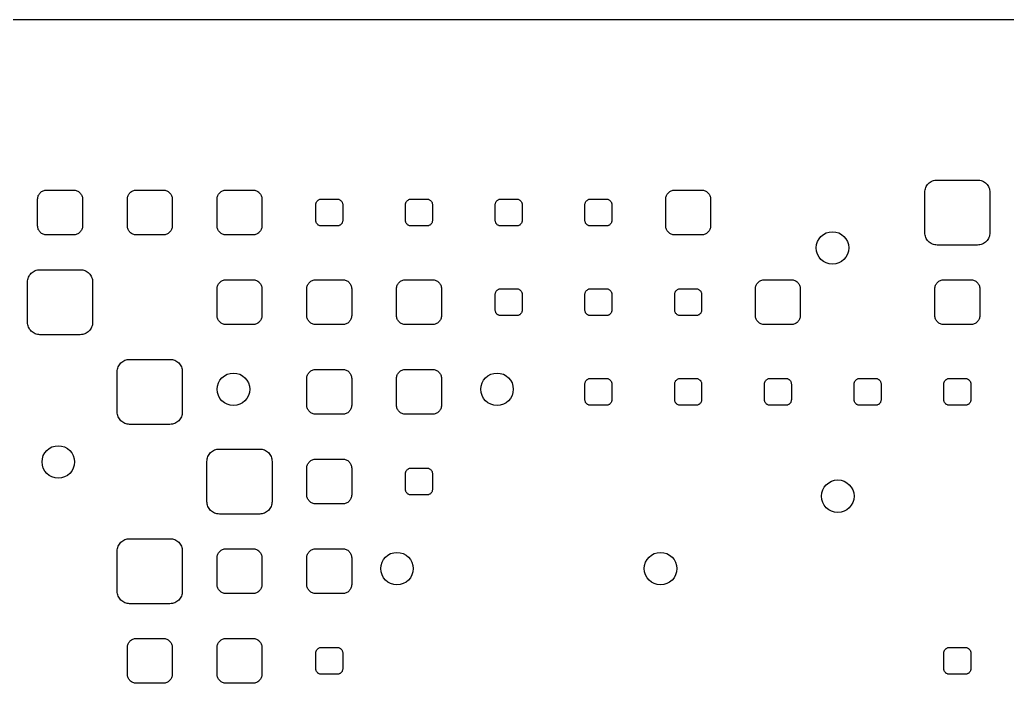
# Model space of a CAD drawing. Header units: millimetres. Extents: x 0 to 324, y -43 to 122.
# Drawn here: x 164.8 to 252.8, y 63.2 to 122.4 of the extents above; entities that cross this region are included whole.
import ezdxf

# ---------------------------------------------------------------- set-up
doc = ezdxf.new("R2010")
doc.units = ezdxf.units.MM
doc.layers.add('CUT', color=7, linetype='Continuous')

msp = doc.modelspace()

# ---------------------------------------------------------------- linework, layer by layer
at = {"layer": 'CUT'}
msp.add_lwpolyline([(321, 122.4), (121.821, 122.4)], dxfattribs=at)
for points in [[(250.308, 102.305), (250.2, 102.3), (246.6, 102.3), (246.492, 102.305), (246.385, 102.321), (246.281, 102.347), (246.179, 102.384), (246.081, 102.43), (245.989, 102.485), (245.902, 102.55), (245.822, 102.622), (245.75, 102.702), (245.685, 102.789), (245.63, 102.881), (245.584, 102.979), (245.547, 103.081), (245.521, 103.185), (245.505, 103.292), (245.5, 103.4), (245.5, 107), (245.505, 107.108), (245.521, 107.215), (245.547, 107.319), (245.584, 107.421), (245.63, 107.519), (245.685, 107.611), (245.75, 107.698), (245.822, 107.778), (245.902, 107.85), (245.989, 107.915), (246.081, 107.97), (246.179, 108.016), (246.281, 108.053), (246.385, 108.079), (246.492, 108.095), (246.6, 108.1), (250.2, 108.1), (250.308, 108.095), (250.415, 108.079), (250.519, 108.053), (250.621, 108.016), (250.719, 107.97), (250.811, 107.915), (250.898, 107.85), (250.978, 107.778), (251.05, 107.698), (251.115, 107.611), (251.17, 107.519), (251.216, 107.421), (251.253, 107.319), (251.279, 107.215), (251.295, 107.108), (251.3, 107), (251.3, 103.4), (251.295, 103.292), (251.279, 103.185), (251.253, 103.081), (251.216, 102.979), (251.17, 102.881), (251.115, 102.789), (251.05, 102.702), (250.978, 102.622), (250.898, 102.55), (250.811, 102.485), (250.719, 102.43), (250.621, 102.384), (250.519, 102.347), (250.415, 102.321)], [(169.678, 103.204), (169.6, 103.2), (167.2, 103.2), (167.122, 103.204), (167.044, 103.215), (166.968, 103.234), (166.894, 103.261), (166.823, 103.294), (166.756, 103.335), (166.692, 103.382), (166.634, 103.434), (166.582, 103.492), (166.535, 103.556), (166.494, 103.623), (166.461, 103.694), (166.434, 103.768), (166.415, 103.844), (166.404, 103.922), (166.4, 104), (166.4, 106.4), (166.404, 106.478), (166.415, 106.556), (166.434, 106.632), (166.461, 106.706), (166.494, 106.777), (166.535, 106.844), (166.582, 106.908), (166.634, 106.966), (166.692, 107.018), (166.756, 107.065), (166.823, 107.106), (166.894, 107.139), (166.968, 107.166), (167.044, 107.185), (167.122, 107.196), (167.2, 107.2), (169.6, 107.2), (169.678, 107.196), (169.756, 107.185), (169.832, 107.166), (169.906, 107.139), (169.977, 107.106), (170.044, 107.065), (170.108, 107.018), (170.166, 106.966), (170.218, 106.908), (170.265, 106.844), (170.306, 106.777), (170.339, 106.706), (170.366, 106.632), (170.385, 106.556), (170.396, 106.478), (170.4, 106.4), (170.4, 104), (170.396, 103.922), (170.385, 103.844), (170.366, 103.768), (170.339, 103.694), (170.306, 103.623), (170.265, 103.556), (170.218, 103.492), (170.166, 103.434), (170.108, 103.382), (170.044, 103.335), (169.977, 103.294), (169.906, 103.261), (169.832, 103.234), (169.756, 103.215)], [(177.678, 103.204), (177.6, 103.2), (175.2, 103.2), (175.122, 103.204), (175.044, 103.215), (174.968, 103.234), (174.894, 103.261), (174.823, 103.294), (174.756, 103.335), (174.692, 103.382), (174.634, 103.434), (174.582, 103.492), (174.535, 103.556), (174.494, 103.623), (174.461, 103.694), (174.434, 103.768), (174.415, 103.844), (174.404, 103.922), (174.4, 104), (174.4, 106.4), (174.404, 106.478), (174.415, 106.556), (174.434, 106.632), (174.461, 106.706), (174.494, 106.777), (174.535, 106.844), (174.582, 106.908), (174.634, 106.966), (174.692, 107.018), (174.756, 107.065), (174.823, 107.106), (174.894, 107.139), (174.968, 107.166), (175.044, 107.185), (175.122, 107.196), (175.2, 107.2), (177.6, 107.2), (177.678, 107.196), (177.756, 107.185), (177.832, 107.166), (177.906, 107.139), (177.977, 107.106), (178.044, 107.065), (178.108, 107.018), (178.166, 106.966), (178.218, 106.908), (178.265, 106.844), (178.306, 106.777), (178.339, 106.706), (178.366, 106.632), (178.385, 106.556), (178.396, 106.478), (178.4, 106.4), (178.4, 104), (178.396, 103.922), (178.385, 103.844), (178.366, 103.768), (178.339, 103.694), (178.306, 103.623), (178.265, 103.556), (178.218, 103.492), (178.166, 103.434), (178.108, 103.382), (178.044, 103.335), (177.977, 103.294), (177.906, 103.261), (177.832, 103.234), (177.756, 103.215)], [(185.6, 103.2), (183.2, 103.2), (183.122, 103.204), (183.044, 103.215), (182.968, 103.234), (182.894, 103.261), (182.823, 103.294), (182.756, 103.335), (182.692, 103.382), (182.634, 103.434), (182.582, 103.492), (182.535, 103.556), (182.494, 103.623), (182.461, 103.694), (182.434, 103.768), (182.415, 103.844), (182.404, 103.922), (182.4, 104), (182.4, 106.4), (182.404, 106.478), (182.415, 106.556), (182.434, 106.632), (182.461, 106.706), (182.494, 106.777), (182.535, 106.844), (182.582, 106.908), (182.634, 106.966), (182.692, 107.018), (182.756, 107.065), (182.823, 107.106), (182.894, 107.139), (182.968, 107.166), (183.044, 107.185), (183.122, 107.196), (183.2, 107.2), (185.6, 107.2), (185.678, 107.196), (185.756, 107.185), (185.832, 107.166), (185.906, 107.139), (185.977, 107.106), (186.044, 107.065), (186.108, 107.018), (186.166, 106.966), (186.218, 106.908), (186.265, 106.844), (186.306, 106.777), (186.339, 106.706), (186.366, 106.632), (186.385, 106.556), (186.396, 106.478), (186.4, 106.4), (186.4, 104), (186.396, 103.922), (186.385, 103.844), (186.366, 103.768), (186.339, 103.694), (186.306, 103.623), (186.265, 103.556), (186.218, 103.492), (186.166, 103.434), (186.108, 103.382), (186.044, 103.335), (185.977, 103.294), (185.906, 103.261), (185.832, 103.234), (185.756, 103.215), (185.678, 103.204)], [(225.6, 103.2), (223.2, 103.2), (223.122, 103.204), (223.044, 103.215), (222.968, 103.234), (222.894, 103.261), (222.823, 103.294), (222.756, 103.335), (222.692, 103.382), (222.634, 103.434), (222.582, 103.492), (222.535, 103.556), (222.494, 103.623), (222.461, 103.694), (222.434, 103.768), (222.415, 103.844), (222.404, 103.922), (222.4, 104), (222.4, 106.4), (222.404, 106.478), (222.415, 106.556), (222.434, 106.632), (222.461, 106.706), (222.494, 106.777), (222.535, 106.844), (222.582, 106.908), (222.634, 106.966), (222.692, 107.018), (222.756, 107.065), (222.823, 107.106), (222.894, 107.139), (222.968, 107.166), (223.044, 107.185), (223.122, 107.196), (223.2, 107.2), (225.6, 107.2), (225.678, 107.196), (225.756, 107.185), (225.832, 107.166), (225.906, 107.139), (225.977, 107.106), (226.044, 107.065), (226.108, 107.018), (226.166, 106.966), (226.218, 106.908), (226.265, 106.844), (226.306, 106.777), (226.339, 106.706), (226.366, 106.632), (226.385, 106.556), (226.396, 106.478), (226.4, 106.4), (226.4, 104), (226.396, 103.922), (226.385, 103.844), (226.366, 103.768), (226.339, 103.694), (226.306, 103.623), (226.265, 103.556), (226.218, 103.492), (226.166, 103.434), (226.108, 103.382), (226.044, 103.335), (225.977, 103.294), (225.906, 103.261), (225.832, 103.234), (225.756, 103.215), (225.678, 103.204)], [(193.1, 104), (191.7, 104), (191.651, 104.002), (191.602, 104.01), (191.555, 104.022), (191.509, 104.038), (191.464, 104.059), (191.422, 104.084), (191.383, 104.113), (191.346, 104.146), (191.313, 104.183), (191.284, 104.222), (191.259, 104.264), (191.238, 104.309), (191.222, 104.355), (191.21, 104.402), (191.202, 104.451), (191.2, 104.5), (191.2, 105.9), (191.202, 105.949), (191.21, 105.998), (191.222, 106.045), (191.238, 106.091), (191.259, 106.136), (191.284, 106.178), (191.313, 106.217), (191.346, 106.254), (191.383, 106.287), (191.422, 106.316), (191.464, 106.341), (191.509, 106.362), (191.555, 106.378), (191.602, 106.39), (191.651, 106.398), (191.7, 106.4), (193.1, 106.4), (193.149, 106.398), (193.198, 106.39), (193.245, 106.378), (193.291, 106.362), (193.336, 106.341), (193.378, 106.316), (193.417, 106.287), (193.454, 106.254), (193.487, 106.217), (193.516, 106.178), (193.541, 106.136), (193.562, 106.091), (193.578, 106.045), (193.59, 105.998), (193.598, 105.949), (193.6, 105.9), (193.6, 104.5), (193.598, 104.451), (193.59, 104.402), (193.578, 104.355), (193.562, 104.309), (193.541, 104.264), (193.516, 104.222), (193.487, 104.183), (193.454, 104.146), (193.417, 104.113), (193.378, 104.084), (193.336, 104.059), (193.291, 104.038), (193.245, 104.022), (193.198, 104.01), (193.149, 104.002)], [(201.1, 104), (199.7, 104), (199.651, 104.002), (199.602, 104.01), (199.555, 104.022), (199.509, 104.038), (199.464, 104.059), (199.422, 104.084), (199.383, 104.113), (199.346, 104.146), (199.313, 104.183), (199.284, 104.222), (199.259, 104.264), (199.238, 104.309), (199.222, 104.355), (199.21, 104.402), (199.202, 104.451), (199.2, 104.5), (199.2, 105.9), (199.202, 105.949), (199.21, 105.998), (199.222, 106.045), (199.238, 106.091), (199.259, 106.136), (199.284, 106.178), (199.313, 106.217), (199.346, 106.254), (199.383, 106.287), (199.422, 106.316), (199.464, 106.341), (199.509, 106.362), (199.555, 106.378), (199.602, 106.39), (199.651, 106.398), (199.7, 106.4), (201.1, 106.4), (201.149, 106.398), (201.198, 106.39), (201.245, 106.378), (201.291, 106.362), (201.336, 106.341), (201.378, 106.316), (201.417, 106.287), (201.454, 106.254), (201.487, 106.217), (201.516, 106.178), (201.541, 106.136), (201.562, 106.091), (201.578, 106.045), (201.59, 105.998), (201.598, 105.949), (201.6, 105.9), (201.6, 104.5), (201.598, 104.451), (201.59, 104.402), (201.578, 104.355), (201.562, 104.309), (201.541, 104.264), (201.516, 104.222), (201.487, 104.183), (201.454, 104.146), (201.417, 104.113), (201.378, 104.084), (201.336, 104.059), (201.291, 104.038), (201.245, 104.022), (201.198, 104.01), (201.149, 104.002)], [(209.1, 104), (207.7, 104), (207.651, 104.002), (207.602, 104.01), (207.555, 104.022), (207.509, 104.038), (207.464, 104.059), (207.422, 104.084), (207.383, 104.113), (207.346, 104.146), (207.313, 104.183), (207.284, 104.222), (207.259, 104.264), (207.238, 104.309), (207.222, 104.355), (207.21, 104.402), (207.202, 104.451), (207.2, 104.5), (207.2, 105.9), (207.202, 105.949), (207.21, 105.998), (207.222, 106.045), (207.238, 106.091), (207.259, 106.136), (207.284, 106.178), (207.313, 106.217), (207.346, 106.254), (207.383, 106.287), (207.422, 106.316), (207.464, 106.341), (207.509, 106.362), (207.555, 106.378), (207.602, 106.39), (207.651, 106.398), (207.7, 106.4), (209.1, 106.4), (209.149, 106.398), (209.198, 106.39), (209.245, 106.378), (209.291, 106.362), (209.336, 106.341), (209.378, 106.316), (209.417, 106.287), (209.454, 106.254), (209.487, 106.217), (209.516, 106.178), (209.541, 106.136), (209.562, 106.091), (209.578, 106.045), (209.59, 105.998), (209.598, 105.949), (209.6, 105.9), (209.6, 104.5), (209.598, 104.451), (209.59, 104.402), (209.578, 104.355), (209.562, 104.309), (209.541, 104.264), (209.516, 104.222), (209.487, 104.183), (209.454, 104.146), (209.417, 104.113), (209.378, 104.084), (209.336, 104.059), (209.291, 104.038), (209.245, 104.022), (209.198, 104.01), (209.149, 104.002)], [(217.1, 104), (215.7, 104), (215.651, 104.002), (215.602, 104.01), (215.555, 104.022), (215.509, 104.038), (215.464, 104.059), (215.422, 104.084), (215.383, 104.113), (215.346, 104.146), (215.313, 104.183), (215.284, 104.222), (215.259, 104.264), (215.238, 104.309), (215.222, 104.355), (215.21, 104.402), (215.202, 104.451), (215.2, 104.5), (215.2, 105.9), (215.202, 105.949), (215.21, 105.998), (215.222, 106.045), (215.238, 106.091), (215.259, 106.136), (215.284, 106.178), (215.313, 106.217), (215.346, 106.254), (215.383, 106.287), (215.422, 106.316), (215.464, 106.341), (215.509, 106.362), (215.555, 106.378), (215.602, 106.39), (215.651, 106.398), (215.7, 106.4), (217.1, 106.4), (217.149, 106.398), (217.198, 106.39), (217.245, 106.378), (217.291, 106.362), (217.336, 106.341), (217.378, 106.316), (217.417, 106.287), (217.454, 106.254), (217.487, 106.217), (217.516, 106.178), (217.541, 106.136), (217.562, 106.091), (217.578, 106.045), (217.59, 105.998), (217.598, 105.949), (217.6, 105.9), (217.6, 104.5), (217.598, 104.451), (217.59, 104.402), (217.578, 104.355), (217.562, 104.309), (217.541, 104.264), (217.516, 104.222), (217.487, 104.183), (217.454, 104.146), (217.417, 104.113), (217.378, 104.084), (217.336, 104.059), (217.291, 104.038), (217.245, 104.022), (217.198, 104.01), (217.149, 104.002)], [(170.308, 94.305), (170.2, 94.3), (166.6, 94.3), (166.492, 94.305), (166.385, 94.321), (166.281, 94.347), (166.179, 94.384), (166.081, 94.43), (165.989, 94.485), (165.902, 94.55), (165.822, 94.622), (165.75, 94.702), (165.685, 94.789), (165.63, 94.881), (165.584, 94.979), (165.547, 95.081), (165.521, 95.185), (165.505, 95.292), (165.5, 95.4), (165.5, 99), (165.505, 99.108), (165.521, 99.215), (165.547, 99.319), (165.584, 99.421), (165.63, 99.519), (165.685, 99.611), (165.75, 99.698), (165.822, 99.778), (165.902, 99.85), (165.989, 99.915), (166.081, 99.97), (166.179, 100.016), (166.281, 100.053), (166.385, 100.079), (166.492, 100.095), (166.6, 100.1), (170.2, 100.1), (170.308, 100.095), (170.415, 100.079), (170.519, 100.053), (170.621, 100.016), (170.719, 99.97), (170.811, 99.915), (170.898, 99.85), (170.978, 99.778), (171.05, 99.698), (171.115, 99.611), (171.17, 99.519), (171.216, 99.421), (171.253, 99.319), (171.279, 99.215), (171.295, 99.108), (171.3, 99), (171.3, 95.4), (171.295, 95.292), (171.279, 95.185), (171.253, 95.081), (171.216, 94.979), (171.17, 94.881), (171.115, 94.789), (171.05, 94.702), (170.978, 94.622), (170.898, 94.55), (170.811, 94.485), (170.719, 94.43), (170.621, 94.384), (170.519, 94.347), (170.415, 94.321)], [(185.6, 95.2), (183.2, 95.2), (183.122, 95.204), (183.044, 95.215), (182.968, 95.234), (182.894, 95.261), (182.823, 95.294), (182.756, 95.335), (182.692, 95.382), (182.634, 95.434), (182.582, 95.492), (182.535, 95.556), (182.494, 95.623), (182.461, 95.694), (182.434, 95.768), (182.415, 95.844), (182.404, 95.922), (182.4, 96), (182.4, 98.4), (182.404, 98.478), (182.415, 98.556), (182.434, 98.632), (182.461, 98.706), (182.494, 98.777), (182.535, 98.844), (182.582, 98.908), (182.634, 98.966), (182.692, 99.018), (182.756, 99.065), (182.823, 99.106), (182.894, 99.139), (182.968, 99.166), (183.044, 99.185), (183.122, 99.196), (183.2, 99.2), (185.6, 99.2), (185.678, 99.196), (185.756, 99.185), (185.832, 99.166), (185.906, 99.139), (185.977, 99.106), (186.044, 99.065), (186.108, 99.018), (186.166, 98.966), (186.218, 98.908), (186.265, 98.844), (186.306, 98.777), (186.339, 98.706), (186.366, 98.632), (186.385, 98.556), (186.396, 98.478), (186.4, 98.4), (186.4, 96), (186.396, 95.922), (186.385, 95.844), (186.366, 95.768), (186.339, 95.694), (186.306, 95.623), (186.265, 95.556), (186.218, 95.492), (186.166, 95.434), (186.108, 95.382), (186.044, 95.335), (185.977, 95.294), (185.906, 95.261), (185.832, 95.234), (185.756, 95.215), (185.678, 95.204)], [(193.6, 95.2), (191.2, 95.2), (191.122, 95.204), (191.044, 95.215), (190.968, 95.234), (190.894, 95.261), (190.823, 95.294), (190.756, 95.335), (190.692, 95.382), (190.634, 95.434), (190.582, 95.492), (190.535, 95.556), (190.494, 95.623), (190.461, 95.694), (190.434, 95.768), (190.415, 95.844), (190.404, 95.922), (190.4, 96), (190.4, 98.4), (190.404, 98.478), (190.415, 98.556), (190.434, 98.632), (190.461, 98.706), (190.494, 98.777), (190.535, 98.844), (190.582, 98.908), (190.634, 98.966), (190.692, 99.018), (190.756, 99.065), (190.823, 99.106), (190.894, 99.139), (190.968, 99.166), (191.044, 99.185), (191.122, 99.196), (191.2, 99.2), (193.6, 99.2), (193.678, 99.196), (193.756, 99.185), (193.832, 99.166), (193.906, 99.139), (193.977, 99.106), (194.044, 99.065), (194.108, 99.018), (194.166, 98.966), (194.218, 98.908), (194.265, 98.844), (194.306, 98.777), (194.339, 98.706), (194.366, 98.632), (194.385, 98.556), (194.396, 98.478), (194.4, 98.4), (194.4, 96), (194.396, 95.922), (194.385, 95.844), (194.366, 95.768), (194.339, 95.694), (194.306, 95.623), (194.265, 95.556), (194.218, 95.492), (194.166, 95.434), (194.108, 95.382), (194.044, 95.335), (193.977, 95.294), (193.906, 95.261), (193.832, 95.234), (193.756, 95.215), (193.678, 95.204)], [(201.756, 95.215), (201.678, 95.204), (201.6, 95.2), (199.2, 95.2), (199.122, 95.204), (199.044, 95.215), (198.968, 95.234), (198.894, 95.261), (198.823, 95.294), (198.756, 95.335), (198.692, 95.382), (198.634, 95.434), (198.582, 95.492), (198.535, 95.556), (198.494, 95.623), (198.461, 95.694), (198.434, 95.768), (198.415, 95.844), (198.404, 95.922), (198.4, 96), (198.4, 98.4), (198.404, 98.478), (198.415, 98.556), (198.434, 98.632), (198.461, 98.706), (198.494, 98.777), (198.535, 98.844), (198.582, 98.908), (198.634, 98.966), (198.692, 99.018), (198.756, 99.065), (198.823, 99.106), (198.894, 99.139), (198.968, 99.166), (199.044, 99.185), (199.122, 99.196), (199.2, 99.2), (201.6, 99.2), (201.678, 99.196), (201.756, 99.185), (201.832, 99.166), (201.906, 99.139), (201.977, 99.106), (202.044, 99.065), (202.108, 99.018), (202.166, 98.966), (202.218, 98.908), (202.265, 98.844), (202.306, 98.777), (202.339, 98.706), (202.366, 98.632), (202.385, 98.556), (202.396, 98.478), (202.4, 98.4), (202.4, 96), (202.396, 95.922), (202.385, 95.844), (202.366, 95.768), (202.339, 95.694), (202.306, 95.623), (202.265, 95.556), (202.218, 95.492), (202.166, 95.434), (202.108, 95.382), (202.044, 95.335), (201.977, 95.294), (201.906, 95.261), (201.832, 95.234)], [(233.6, 95.2), (231.2, 95.2), (231.122, 95.204), (231.044, 95.215), (230.968, 95.234), (230.894, 95.261), (230.823, 95.294), (230.756, 95.335), (230.692, 95.382), (230.634, 95.434), (230.582, 95.492), (230.535, 95.556), (230.494, 95.623), (230.461, 95.694), (230.434, 95.768), (230.415, 95.844), (230.404, 95.922), (230.4, 96), (230.4, 98.4), (230.404, 98.478), (230.415, 98.556), (230.434, 98.632), (230.461, 98.706), (230.494, 98.777), (230.535, 98.844), (230.582, 98.908), (230.634, 98.966), (230.692, 99.018), (230.756, 99.065), (230.823, 99.106), (230.894, 99.139), (230.968, 99.166), (231.044, 99.185), (231.122, 99.196), (231.2, 99.2), (233.6, 99.2), (233.678, 99.196), (233.756, 99.185), (233.832, 99.166), (233.906, 99.139), (233.977, 99.106), (234.044, 99.065), (234.108, 99.018), (234.166, 98.966), (234.218, 98.908), (234.265, 98.844), (234.306, 98.777), (234.339, 98.706), (234.366, 98.632), (234.385, 98.556), (234.396, 98.478), (234.4, 98.4), (234.4, 96), (234.396, 95.922), (234.385, 95.844), (234.366, 95.768), (234.339, 95.694), (234.306, 95.623), (234.265, 95.556), (234.218, 95.492), (234.166, 95.434), (234.108, 95.382), (234.044, 95.335), (233.977, 95.294), (233.906, 95.261), (233.832, 95.234), (233.756, 95.215), (233.678, 95.204)], [(249.678, 95.204), (249.6, 95.2), (247.2, 95.2), (247.122, 95.204), (247.044, 95.215), (246.968, 95.234), (246.894, 95.261), (246.823, 95.294), (246.756, 95.335), (246.692, 95.382), (246.634, 95.434), (246.582, 95.492), (246.535, 95.556), (246.494, 95.623), (246.461, 95.694), (246.434, 95.768), (246.415, 95.844), (246.404, 95.922), (246.4, 96), (246.4, 98.4), (246.404, 98.478), (246.415, 98.556), (246.434, 98.632), (246.461, 98.706), (246.494, 98.777), (246.535, 98.844), (246.582, 98.908), (246.634, 98.966), (246.692, 99.018), (246.756, 99.065), (246.823, 99.106), (246.894, 99.139), (246.968, 99.166), (247.044, 99.185), (247.122, 99.196), (247.2, 99.2), (249.6, 99.2), (249.678, 99.196), (249.756, 99.185), (249.832, 99.166), (249.906, 99.139), (249.977, 99.106), (250.044, 99.065), (250.108, 99.018), (250.166, 98.966), (250.218, 98.908), (250.265, 98.844), (250.306, 98.777), (250.339, 98.706), (250.366, 98.632), (250.385, 98.556), (250.396, 98.478), (250.4, 98.4), (250.4, 96), (250.396, 95.922), (250.385, 95.844), (250.366, 95.768), (250.339, 95.694), (250.306, 95.623), (250.265, 95.556), (250.218, 95.492), (250.166, 95.434), (250.108, 95.382), (250.044, 95.335), (249.977, 95.294), (249.906, 95.261), (249.832, 95.234), (249.756, 95.215)], [(209.1, 96), (207.7, 96), (207.651, 96.002), (207.602, 96.01), (207.555, 96.022), (207.509, 96.038), (207.464, 96.059), (207.422, 96.084), (207.383, 96.113), (207.346, 96.146), (207.313, 96.183), (207.284, 96.222), (207.259, 96.264), (207.238, 96.309), (207.222, 96.355), (207.21, 96.402), (207.202, 96.451), (207.2, 96.5), (207.2, 97.9), (207.202, 97.949), (207.21, 97.998), (207.222, 98.045), (207.238, 98.091), (207.259, 98.136), (207.284, 98.178), (207.313, 98.217), (207.346, 98.254), (207.383, 98.287), (207.422, 98.316), (207.464, 98.341), (207.509, 98.362), (207.555, 98.378), (207.602, 98.39), (207.651, 98.398), (207.7, 98.4), (209.1, 98.4), (209.149, 98.398), (209.198, 98.39), (209.245, 98.378), (209.291, 98.362), (209.336, 98.341), (209.378, 98.316), (209.417, 98.287), (209.454, 98.254), (209.487, 98.217), (209.516, 98.178), (209.541, 98.136), (209.562, 98.091), (209.578, 98.045), (209.59, 97.998), (209.598, 97.949), (209.6, 97.9), (209.6, 96.5), (209.598, 96.451), (209.59, 96.402), (209.578, 96.355), (209.562, 96.309), (209.541, 96.264), (209.516, 96.222), (209.487, 96.183), (209.454, 96.146), (209.417, 96.113), (209.378, 96.084), (209.336, 96.059), (209.291, 96.038), (209.245, 96.022), (209.198, 96.01), (209.149, 96.002)], [(217.1, 96), (215.7, 96), (215.651, 96.002), (215.602, 96.01), (215.555, 96.022), (215.509, 96.038), (215.464, 96.059), (215.422, 96.084), (215.383, 96.113), (215.346, 96.146), (215.313, 96.183), (215.284, 96.222), (215.259, 96.264), (215.238, 96.309), (215.222, 96.355), (215.21, 96.402), (215.202, 96.451), (215.2, 96.5), (215.2, 97.9), (215.202, 97.949), (215.21, 97.998), (215.222, 98.045), (215.238, 98.091), (215.259, 98.136), (215.284, 98.178), (215.313, 98.217), (215.346, 98.254), (215.383, 98.287), (215.422, 98.316), (215.464, 98.341), (215.509, 98.362), (215.555, 98.378), (215.602, 98.39), (215.651, 98.398), (215.7, 98.4), (217.1, 98.4), (217.149, 98.398), (217.198, 98.39), (217.245, 98.378), (217.291, 98.362), (217.336, 98.341), (217.378, 98.316), (217.417, 98.287), (217.454, 98.254), (217.487, 98.217), (217.516, 98.178), (217.541, 98.136), (217.562, 98.091), (217.578, 98.045), (217.59, 97.998), (217.598, 97.949), (217.6, 97.9), (217.6, 96.5), (217.598, 96.451), (217.59, 96.402), (217.578, 96.355), (217.562, 96.309), (217.541, 96.264), (217.516, 96.222), (217.487, 96.183), (217.454, 96.146), (217.417, 96.113), (217.378, 96.084), (217.336, 96.059), (217.291, 96.038), (217.245, 96.022), (217.198, 96.01), (217.149, 96.002)], [(225.198, 96.01), (225.149, 96.002), (225.1, 96), (223.7, 96), (223.651, 96.002), (223.602, 96.01), (223.555, 96.022), (223.509, 96.038), (223.464, 96.059), (223.422, 96.084), (223.383, 96.113), (223.346, 96.146), (223.313, 96.183), (223.284, 96.222), (223.259, 96.264), (223.238, 96.309), (223.222, 96.355), (223.21, 96.402), (223.202, 96.451), (223.2, 96.5), (223.2, 97.9), (223.202, 97.949), (223.21, 97.998), (223.222, 98.045), (223.238, 98.091), (223.259, 98.136), (223.284, 98.178), (223.313, 98.217), (223.346, 98.254), (223.383, 98.287), (223.422, 98.316), (223.464, 98.341), (223.509, 98.362), (223.555, 98.378), (223.602, 98.39), (223.651, 98.398), (223.7, 98.4), (225.1, 98.4), (225.149, 98.398), (225.198, 98.39), (225.245, 98.378), (225.291, 98.362), (225.336, 98.341), (225.378, 98.316), (225.417, 98.287), (225.454, 98.254), (225.487, 98.217), (225.516, 98.178), (225.541, 98.136), (225.562, 98.091), (225.578, 98.045), (225.59, 97.998), (225.598, 97.949), (225.6, 97.9), (225.6, 96.5), (225.598, 96.451), (225.59, 96.402), (225.578, 96.355), (225.562, 96.309), (225.541, 96.264), (225.516, 96.222), (225.487, 96.183), (225.454, 96.146), (225.417, 96.113), (225.378, 96.084), (225.336, 96.059), (225.291, 96.038), (225.245, 96.022)], [(178.308, 86.305), (178.2, 86.3), (174.6, 86.3), (174.492, 86.305), (174.385, 86.321), (174.281, 86.347), (174.179, 86.384), (174.081, 86.43), (173.989, 86.485), (173.902, 86.55), (173.822, 86.622), (173.75, 86.702), (173.685, 86.789), (173.63, 86.881), (173.584, 86.979), (173.547, 87.081), (173.521, 87.185), (173.505, 87.292), (173.5, 87.4), (173.5, 91), (173.505, 91.108), (173.521, 91.215), (173.547, 91.319), (173.584, 91.421), (173.63, 91.519), (173.685, 91.611), (173.75, 91.698), (173.822, 91.778), (173.902, 91.85), (173.989, 91.915), (174.081, 91.97), (174.179, 92.016), (174.281, 92.053), (174.385, 92.079), (174.492, 92.095), (174.6, 92.1), (178.2, 92.1), (178.308, 92.095), (178.415, 92.079), (178.519, 92.053), (178.621, 92.016), (178.719, 91.97), (178.811, 91.915), (178.898, 91.85), (178.978, 91.778), (179.05, 91.698), (179.115, 91.611), (179.17, 91.519), (179.216, 91.421), (179.253, 91.319), (179.279, 91.215), (179.295, 91.108), (179.3, 91), (179.3, 87.4), (179.295, 87.292), (179.279, 87.185), (179.253, 87.081), (179.216, 86.979), (179.17, 86.881), (179.115, 86.789), (179.05, 86.702), (178.978, 86.622), (178.898, 86.55), (178.811, 86.485), (178.719, 86.43), (178.621, 86.384), (178.519, 86.347), (178.415, 86.321)], [(193.6, 87.2), (191.2, 87.2), (191.122, 87.204), (191.044, 87.215), (190.968, 87.234), (190.894, 87.261), (190.823, 87.294), (190.756, 87.335), (190.692, 87.382), (190.634, 87.434), (190.582, 87.492), (190.535, 87.556), (190.494, 87.623), (190.461, 87.694), (190.434, 87.768), (190.415, 87.844), (190.404, 87.922), (190.4, 88), (190.4, 90.4), (190.404, 90.478), (190.415, 90.556), (190.434, 90.632), (190.461, 90.706), (190.494, 90.777), (190.535, 90.844), (190.582, 90.908), (190.634, 90.966), (190.692, 91.018), (190.756, 91.065), (190.823, 91.106), (190.894, 91.139), (190.968, 91.166), (191.044, 91.185), (191.122, 91.196), (191.2, 91.2), (193.6, 91.2), (193.678, 91.196), (193.756, 91.185), (193.832, 91.166), (193.906, 91.139), (193.977, 91.106), (194.044, 91.065), (194.108, 91.018), (194.166, 90.966), (194.218, 90.908), (194.265, 90.844), (194.306, 90.777), (194.339, 90.706), (194.366, 90.632), (194.385, 90.556), (194.396, 90.478), (194.4, 90.4), (194.4, 88), (194.396, 87.922), (194.385, 87.844), (194.366, 87.768), (194.339, 87.694), (194.306, 87.623), (194.265, 87.556), (194.218, 87.492), (194.166, 87.434), (194.108, 87.382), (194.044, 87.335), (193.977, 87.294), (193.906, 87.261), (193.832, 87.234), (193.756, 87.215), (193.678, 87.204)], [(201.756, 87.215), (201.678, 87.204), (201.6, 87.2), (199.2, 87.2), (199.122, 87.204), (199.044, 87.215), (198.968, 87.234), (198.894, 87.261), (198.823, 87.294), (198.756, 87.335), (198.692, 87.382), (198.634, 87.434), (198.582, 87.492), (198.535, 87.556), (198.494, 87.623), (198.461, 87.694), (198.434, 87.768), (198.415, 87.844), (198.404, 87.922), (198.4, 88), (198.4, 90.4), (198.404, 90.478), (198.415, 90.556), (198.434, 90.632), (198.461, 90.706), (198.494, 90.777), (198.535, 90.844), (198.582, 90.908), (198.634, 90.966), (198.692, 91.018), (198.756, 91.065), (198.823, 91.106), (198.894, 91.139), (198.968, 91.166), (199.044, 91.185), (199.122, 91.196), (199.2, 91.2), (201.6, 91.2), (201.678, 91.196), (201.756, 91.185), (201.832, 91.166), (201.906, 91.139), (201.977, 91.106), (202.044, 91.065), (202.108, 91.018), (202.166, 90.966), (202.218, 90.908), (202.265, 90.844), (202.306, 90.777), (202.339, 90.706), (202.366, 90.632), (202.385, 90.556), (202.396, 90.478), (202.4, 90.4), (202.4, 88), (202.396, 87.922), (202.385, 87.844), (202.366, 87.768), (202.339, 87.694), (202.306, 87.623), (202.265, 87.556), (202.218, 87.492), (202.166, 87.434), (202.108, 87.382), (202.044, 87.335), (201.977, 87.294), (201.906, 87.261), (201.832, 87.234)], [(217.1, 88), (215.7, 88), (215.651, 88.002), (215.602, 88.01), (215.555, 88.022), (215.509, 88.038), (215.464, 88.059), (215.422, 88.084), (215.383, 88.113), (215.346, 88.146), (215.313, 88.183), (215.284, 88.222), (215.259, 88.264), (215.238, 88.309), (215.222, 88.355), (215.21, 88.402), (215.202, 88.451), (215.2, 88.5), (215.2, 89.9), (215.202, 89.949), (215.21, 89.998), (215.222, 90.045), (215.238, 90.091), (215.259, 90.136), (215.284, 90.178), (215.313, 90.217), (215.346, 90.254), (215.383, 90.287), (215.422, 90.316), (215.464, 90.341), (215.509, 90.362), (215.555, 90.378), (215.602, 90.39), (215.651, 90.398), (215.7, 90.4), (217.1, 90.4), (217.149, 90.398), (217.198, 90.39), (217.245, 90.378), (217.291, 90.362), (217.336, 90.341), (217.378, 90.316), (217.417, 90.287), (217.454, 90.254), (217.487, 90.217), (217.516, 90.178), (217.541, 90.136), (217.562, 90.091), (217.578, 90.045), (217.59, 89.998), (217.598, 89.949), (217.6, 89.9), (217.6, 88.5), (217.598, 88.451), (217.59, 88.402), (217.578, 88.355), (217.562, 88.309), (217.541, 88.264), (217.516, 88.222), (217.487, 88.183), (217.454, 88.146), (217.417, 88.113), (217.378, 88.084), (217.336, 88.059), (217.291, 88.038), (217.245, 88.022), (217.198, 88.01), (217.149, 88.002)], [(225.1, 88), (223.7, 88), (223.651, 88.002), (223.602, 88.01), (223.555, 88.022), (223.509, 88.038), (223.464, 88.059), (223.422, 88.084), (223.383, 88.113), (223.346, 88.146), (223.313, 88.183), (223.284, 88.222), (223.259, 88.264), (223.238, 88.309), (223.222, 88.355), (223.21, 88.402), (223.202, 88.451), (223.2, 88.5), (223.2, 89.9), (223.202, 89.949), (223.21, 89.998), (223.222, 90.045), (223.238, 90.091), (223.259, 90.136), (223.284, 90.178), (223.313, 90.217), (223.346, 90.254), (223.383, 90.287), (223.422, 90.316), (223.464, 90.341), (223.509, 90.362), (223.555, 90.378), (223.602, 90.39), (223.651, 90.398), (223.7, 90.4), (225.1, 90.4), (225.149, 90.398), (225.198, 90.39), (225.245, 90.378), (225.291, 90.362), (225.336, 90.341), (225.378, 90.316), (225.417, 90.287), (225.454, 90.254), (225.487, 90.217), (225.516, 90.178), (225.541, 90.136), (225.562, 90.091), (225.578, 90.045), (225.59, 89.998), (225.598, 89.949), (225.6, 89.9), (225.6, 88.5), (225.598, 88.451), (225.59, 88.402), (225.578, 88.355), (225.562, 88.309), (225.541, 88.264), (225.516, 88.222), (225.487, 88.183), (225.454, 88.146), (225.417, 88.113), (225.378, 88.084), (225.336, 88.059), (225.291, 88.038), (225.245, 88.022), (225.198, 88.01), (225.149, 88.002)], [(233.1, 88), (231.7, 88), (231.651, 88.002), (231.602, 88.01), (231.555, 88.022), (231.509, 88.038), (231.464, 88.059), (231.422, 88.084), (231.383, 88.113), (231.346, 88.146), (231.313, 88.183), (231.284, 88.222), (231.259, 88.264), (231.238, 88.309), (231.222, 88.355), (231.21, 88.402), (231.202, 88.451), (231.2, 88.5), (231.2, 89.9), (231.202, 89.949), (231.21, 89.998), (231.222, 90.045), (231.238, 90.091), (231.259, 90.136), (231.284, 90.178), (231.313, 90.217), (231.346, 90.254), (231.383, 90.287), (231.422, 90.316), (231.464, 90.341), (231.509, 90.362), (231.555, 90.378), (231.602, 90.39), (231.651, 90.398), (231.7, 90.4), (233.1, 90.4), (233.149, 90.398), (233.198, 90.39), (233.245, 90.378), (233.291, 90.362), (233.336, 90.341), (233.378, 90.316), (233.417, 90.287), (233.454, 90.254), (233.487, 90.217), (233.516, 90.178), (233.541, 90.136), (233.562, 90.091), (233.578, 90.045), (233.59, 89.998), (233.598, 89.949), (233.6, 89.9), (233.6, 88.5), (233.598, 88.451), (233.59, 88.402), (233.578, 88.355), (233.562, 88.309), (233.541, 88.264), (233.516, 88.222), (233.487, 88.183), (233.454, 88.146), (233.417, 88.113), (233.378, 88.084), (233.336, 88.059), (233.291, 88.038), (233.245, 88.022), (233.198, 88.01), (233.149, 88.002)], [(241.149, 88.002), (241.1, 88), (239.7, 88), (239.651, 88.002), (239.602, 88.01), (239.555, 88.022), (239.509, 88.038), (239.464, 88.059), (239.422, 88.084), (239.383, 88.113), (239.346, 88.146), (239.313, 88.183), (239.284, 88.222), (239.259, 88.264), (239.238, 88.309), (239.222, 88.355), (239.21, 88.402), (239.202, 88.451), (239.2, 88.5), (239.2, 89.9), (239.202, 89.949), (239.21, 89.998), (239.222, 90.045), (239.238, 90.091), (239.259, 90.136), (239.284, 90.178), (239.313, 90.217), (239.346, 90.254), (239.383, 90.287), (239.422, 90.316), (239.464, 90.341), (239.509, 90.362), (239.555, 90.378), (239.602, 90.39), (239.651, 90.398), (239.7, 90.4), (241.1, 90.4), (241.149, 90.398), (241.198, 90.39), (241.245, 90.378), (241.291, 90.362), (241.336, 90.341), (241.378, 90.316), (241.417, 90.287), (241.454, 90.254), (241.487, 90.217), (241.516, 90.178), (241.541, 90.136), (241.562, 90.091), (241.578, 90.045), (241.59, 89.998), (241.598, 89.949), (241.6, 89.9), (241.6, 88.5), (241.598, 88.451), (241.59, 88.402), (241.578, 88.355), (241.562, 88.309), (241.541, 88.264), (241.516, 88.222), (241.487, 88.183), (241.454, 88.146), (241.417, 88.113), (241.378, 88.084), (241.336, 88.059), (241.291, 88.038), (241.245, 88.022), (241.198, 88.01)], [(249.1, 88), (247.7, 88), (247.651, 88.002), (247.602, 88.01), (247.555, 88.022), (247.509, 88.038), (247.464, 88.059), (247.422, 88.084), (247.383, 88.113), (247.346, 88.146), (247.313, 88.183), (247.284, 88.222), (247.259, 88.264), (247.238, 88.309), (247.222, 88.355), (247.21, 88.402), (247.202, 88.451), (247.2, 88.5), (247.2, 89.9), (247.202, 89.949), (247.21, 89.998), (247.222, 90.045), (247.238, 90.091), (247.259, 90.136), (247.284, 90.178), (247.313, 90.217), (247.346, 90.254), (247.383, 90.287), (247.422, 90.316), (247.464, 90.341), (247.509, 90.362), (247.555, 90.378), (247.602, 90.39), (247.651, 90.398), (247.7, 90.4), (249.1, 90.4), (249.149, 90.398), (249.198, 90.39), (249.245, 90.378), (249.291, 90.362), (249.336, 90.341), (249.378, 90.316), (249.417, 90.287), (249.454, 90.254), (249.487, 90.217), (249.516, 90.178), (249.541, 90.136), (249.562, 90.091), (249.578, 90.045), (249.59, 89.998), (249.598, 89.949), (249.6, 89.9), (249.6, 88.5), (249.598, 88.451), (249.59, 88.402), (249.578, 88.355), (249.562, 88.309), (249.541, 88.264), (249.516, 88.222), (249.487, 88.183), (249.454, 88.146), (249.417, 88.113), (249.378, 88.084), (249.336, 88.059), (249.291, 88.038), (249.245, 88.022), (249.198, 88.01), (249.149, 88.002)], [(186.2, 78.3), (182.6, 78.3), (182.492, 78.305), (182.385, 78.321), (182.281, 78.347), (182.179, 78.384), (182.081, 78.43), (181.989, 78.485), (181.902, 78.55), (181.822, 78.622), (181.75, 78.702), (181.685, 78.789), (181.63, 78.881), (181.584, 78.979), (181.547, 79.081), (181.521, 79.185), (181.505, 79.292), (181.5, 79.4), (181.5, 83), (181.505, 83.108), (181.521, 83.215), (181.547, 83.319), (181.584, 83.421), (181.63, 83.519), (181.685, 83.611), (181.75, 83.698), (181.822, 83.778), (181.902, 83.85), (181.989, 83.915), (182.081, 83.97), (182.179, 84.016), (182.281, 84.053), (182.385, 84.079), (182.492, 84.095), (182.6, 84.1), (186.2, 84.1), (186.308, 84.095), (186.415, 84.079), (186.519, 84.053), (186.621, 84.016), (186.719, 83.97), (186.811, 83.915), (186.898, 83.85), (186.978, 83.778), (187.05, 83.698), (187.115, 83.611), (187.17, 83.519), (187.216, 83.421), (187.253, 83.319), (187.279, 83.215), (187.295, 83.108), (187.3, 83), (187.3, 79.4), (187.295, 79.292), (187.279, 79.185), (187.253, 79.081), (187.216, 78.979), (187.17, 78.881), (187.115, 78.789), (187.05, 78.702), (186.978, 78.622), (186.898, 78.55), (186.811, 78.485), (186.719, 78.43), (186.621, 78.384), (186.519, 78.347), (186.415, 78.321), (186.308, 78.305)], [(193.678, 79.204), (193.6, 79.2), (191.2, 79.2), (191.122, 79.204), (191.044, 79.215), (190.968, 79.234), (190.894, 79.261), (190.823, 79.294), (190.756, 79.335), (190.692, 79.382), (190.634, 79.434), (190.582, 79.492), (190.535, 79.556), (190.494, 79.623), (190.461, 79.694), (190.434, 79.768), (190.415, 79.844), (190.404, 79.922), (190.4, 80), (190.4, 82.4), (190.404, 82.478), (190.415, 82.556), (190.434, 82.632), (190.461, 82.706), (190.494, 82.777), (190.535, 82.844), (190.582, 82.908), (190.634, 82.966), (190.692, 83.018), (190.756, 83.065), (190.823, 83.106), (190.894, 83.139), (190.968, 83.166), (191.044, 83.185), (191.122, 83.196), (191.2, 83.2), (193.6, 83.2), (193.678, 83.196), (193.756, 83.185), (193.832, 83.166), (193.906, 83.139), (193.977, 83.106), (194.044, 83.065), (194.108, 83.018), (194.166, 82.966), (194.218, 82.908), (194.265, 82.844), (194.306, 82.777), (194.339, 82.706), (194.366, 82.632), (194.385, 82.556), (194.396, 82.478), (194.4, 82.4), (194.4, 80), (194.396, 79.922), (194.385, 79.844), (194.366, 79.768), (194.339, 79.694), (194.306, 79.623), (194.265, 79.556), (194.218, 79.492), (194.166, 79.434), (194.108, 79.382), (194.044, 79.335), (193.977, 79.294), (193.906, 79.261), (193.832, 79.234), (193.756, 79.215)], [(201.1, 80), (199.7, 80), (199.651, 80.002), (199.602, 80.01), (199.555, 80.022), (199.509, 80.038), (199.464, 80.059), (199.422, 80.084), (199.383, 80.113), (199.346, 80.146), (199.313, 80.183), (199.284, 80.222), (199.259, 80.264), (199.238, 80.309), (199.222, 80.355), (199.21, 80.402), (199.202, 80.451), (199.2, 80.5), (199.2, 81.9), (199.202, 81.949), (199.21, 81.998), (199.222, 82.045), (199.238, 82.091), (199.259, 82.136), (199.284, 82.178), (199.313, 82.217), (199.346, 82.254), (199.383, 82.287), (199.422, 82.316), (199.464, 82.341), (199.509, 82.362), (199.555, 82.378), (199.602, 82.39), (199.651, 82.398), (199.7, 82.4), (201.1, 82.4), (201.149, 82.398), (201.198, 82.39), (201.245, 82.378), (201.291, 82.362), (201.336, 82.341), (201.378, 82.316), (201.417, 82.287), (201.454, 82.254), (201.487, 82.217), (201.516, 82.178), (201.541, 82.136), (201.562, 82.091), (201.578, 82.045), (201.59, 81.998), (201.598, 81.949), (201.6, 81.9), (201.6, 80.5), (201.598, 80.451), (201.59, 80.402), (201.578, 80.355), (201.562, 80.309), (201.541, 80.264), (201.516, 80.222), (201.487, 80.183), (201.454, 80.146), (201.417, 80.113), (201.378, 80.084), (201.336, 80.059), (201.291, 80.038), (201.245, 80.022), (201.198, 80.01), (201.149, 80.002)], [(178.2, 70.3), (174.6, 70.3), (174.492, 70.305), (174.385, 70.321), (174.281, 70.347), (174.179, 70.384), (174.081, 70.43), (173.989, 70.485), (173.902, 70.55), (173.822, 70.622), (173.75, 70.702), (173.685, 70.789), (173.63, 70.881), (173.584, 70.979), (173.547, 71.081), (173.521, 71.185), (173.505, 71.292), (173.5, 71.4), (173.5, 75), (173.505, 75.108), (173.521, 75.215), (173.547, 75.319), (173.584, 75.421), (173.63, 75.519), (173.685, 75.611), (173.75, 75.698), (173.822, 75.778), (173.902, 75.85), (173.989, 75.915), (174.081, 75.97), (174.179, 76.016), (174.281, 76.053), (174.385, 76.079), (174.492, 76.095), (174.6, 76.1), (178.2, 76.1), (178.308, 76.095), (178.415, 76.079), (178.519, 76.053), (178.621, 76.016), (178.719, 75.97), (178.811, 75.915), (178.898, 75.85), (178.978, 75.778), (179.05, 75.698), (179.115, 75.611), (179.17, 75.519), (179.216, 75.421), (179.253, 75.319), (179.279, 75.215), (179.295, 75.108), (179.3, 75), (179.3, 71.4), (179.295, 71.292), (179.279, 71.185), (179.253, 71.081), (179.216, 70.979), (179.17, 70.881), (179.115, 70.789), (179.05, 70.702), (178.978, 70.622), (178.898, 70.55), (178.811, 70.485), (178.719, 70.43), (178.621, 70.384), (178.519, 70.347), (178.415, 70.321), (178.308, 70.305)], [(185.678, 71.204), (185.6, 71.2), (183.2, 71.2), (183.122, 71.204), (183.044, 71.215), (182.968, 71.234), (182.894, 71.261), (182.823, 71.294), (182.756, 71.335), (182.692, 71.382), (182.634, 71.434), (182.582, 71.492), (182.535, 71.556), (182.494, 71.623), (182.461, 71.694), (182.434, 71.768), (182.415, 71.844), (182.404, 71.922), (182.4, 72), (182.4, 74.4), (182.404, 74.478), (182.415, 74.556), (182.434, 74.632), (182.461, 74.706), (182.494, 74.777), (182.535, 74.844), (182.582, 74.908), (182.634, 74.966), (182.692, 75.018), (182.756, 75.065), (182.823, 75.106), (182.894, 75.139), (182.968, 75.166), (183.044, 75.185), (183.122, 75.196), (183.2, 75.2), (185.6, 75.2), (185.678, 75.196), (185.756, 75.185), (185.832, 75.166), (185.906, 75.139), (185.977, 75.106), (186.044, 75.065), (186.108, 75.018), (186.166, 74.966), (186.218, 74.908), (186.265, 74.844), (186.306, 74.777), (186.339, 74.706), (186.366, 74.632), (186.385, 74.556), (186.396, 74.478), (186.4, 74.4), (186.4, 72), (186.396, 71.922), (186.385, 71.844), (186.366, 71.768), (186.339, 71.694), (186.306, 71.623), (186.265, 71.556), (186.218, 71.492), (186.166, 71.434), (186.108, 71.382), (186.044, 71.335), (185.977, 71.294), (185.906, 71.261), (185.832, 71.234), (185.756, 71.215)], [(193.678, 71.204), (193.6, 71.2), (191.2, 71.2), (191.122, 71.204), (191.044, 71.215), (190.968, 71.234), (190.894, 71.261), (190.823, 71.294), (190.756, 71.335), (190.692, 71.382), (190.634, 71.434), (190.582, 71.492), (190.535, 71.556), (190.494, 71.623), (190.461, 71.694), (190.434, 71.768), (190.415, 71.844), (190.404, 71.922), (190.4, 72), (190.4, 74.4), (190.404, 74.478), (190.415, 74.556), (190.434, 74.632), (190.461, 74.706), (190.494, 74.777), (190.535, 74.844), (190.582, 74.908), (190.634, 74.966), (190.692, 75.018), (190.756, 75.065), (190.823, 75.106), (190.894, 75.139), (190.968, 75.166), (191.044, 75.185), (191.122, 75.196), (191.2, 75.2), (193.6, 75.2), (193.678, 75.196), (193.756, 75.185), (193.832, 75.166), (193.906, 75.139), (193.977, 75.106), (194.044, 75.065), (194.108, 75.018), (194.166, 74.966), (194.218, 74.908), (194.265, 74.844), (194.306, 74.777), (194.339, 74.706), (194.366, 74.632), (194.385, 74.556), (194.396, 74.478), (194.4, 74.4), (194.4, 72), (194.396, 71.922), (194.385, 71.844), (194.366, 71.768), (194.339, 71.694), (194.306, 71.623), (194.265, 71.556), (194.218, 71.492), (194.166, 71.434), (194.108, 71.382), (194.044, 71.335), (193.977, 71.294), (193.906, 71.261), (193.832, 71.234), (193.756, 71.215)], [(177.678, 63.204), (177.6, 63.2), (175.2, 63.2), (175.122, 63.204), (175.044, 63.215), (174.968, 63.234), (174.894, 63.261), (174.823, 63.294), (174.756, 63.335), (174.692, 63.382), (174.634, 63.434), (174.582, 63.492), (174.535, 63.556), (174.494, 63.623), (174.461, 63.694), (174.434, 63.768), (174.415, 63.844), (174.404, 63.922), (174.4, 64), (174.4, 66.4), (174.404, 66.478), (174.415, 66.556), (174.434, 66.632), (174.461, 66.706), (174.494, 66.777), (174.535, 66.844), (174.582, 66.908), (174.634, 66.966), (174.692, 67.018), (174.756, 67.065), (174.823, 67.106), (174.894, 67.139), (174.968, 67.166), (175.044, 67.185), (175.122, 67.196), (175.2, 67.2), (177.6, 67.2), (177.678, 67.196), (177.756, 67.185), (177.832, 67.166), (177.906, 67.139), (177.977, 67.106), (178.044, 67.065), (178.108, 67.018), (178.166, 66.966), (178.218, 66.908), (178.265, 66.844), (178.306, 66.777), (178.339, 66.706), (178.366, 66.632), (178.385, 66.556), (178.396, 66.478), (178.4, 66.4), (178.4, 64), (178.396, 63.922), (178.385, 63.844), (178.366, 63.768), (178.339, 63.694), (178.306, 63.623), (178.265, 63.556), (178.218, 63.492), (178.166, 63.434), (178.108, 63.382), (178.044, 63.335), (177.977, 63.294), (177.906, 63.261), (177.832, 63.234), (177.756, 63.215)], [(185.678, 63.204), (185.6, 63.2), (183.2, 63.2), (183.122, 63.204), (183.044, 63.215), (182.968, 63.234), (182.894, 63.261), (182.823, 63.294), (182.756, 63.335), (182.692, 63.382), (182.634, 63.434), (182.582, 63.492), (182.535, 63.556), (182.494, 63.623), (182.461, 63.694), (182.434, 63.768), (182.415, 63.844), (182.404, 63.922), (182.4, 64), (182.4, 66.4), (182.404, 66.478), (182.415, 66.556), (182.434, 66.632), (182.461, 66.706), (182.494, 66.777), (182.535, 66.844), (182.582, 66.908), (182.634, 66.966), (182.692, 67.018), (182.756, 67.065), (182.823, 67.106), (182.894, 67.139), (182.968, 67.166), (183.044, 67.185), (183.122, 67.196), (183.2, 67.2), (185.6, 67.2), (185.678, 67.196), (185.756, 67.185), (185.832, 67.166), (185.906, 67.139), (185.977, 67.106), (186.044, 67.065), (186.108, 67.018), (186.166, 66.966), (186.218, 66.908), (186.265, 66.844), (186.306, 66.777), (186.339, 66.706), (186.366, 66.632), (186.385, 66.556), (186.396, 66.478), (186.4, 66.4), (186.4, 64), (186.396, 63.922), (186.385, 63.844), (186.366, 63.768), (186.339, 63.694), (186.306, 63.623), (186.265, 63.556), (186.218, 63.492), (186.166, 63.434), (186.108, 63.382), (186.044, 63.335), (185.977, 63.294), (185.906, 63.261), (185.832, 63.234), (185.756, 63.215)], [(193.1, 64), (191.7, 64), (191.651, 64.002), (191.602, 64.01), (191.555, 64.022), (191.509, 64.038), (191.464, 64.059), (191.422, 64.084), (191.383, 64.113), (191.346, 64.146), (191.313, 64.183), (191.284, 64.222), (191.259, 64.264), (191.238, 64.309), (191.222, 64.355), (191.21, 64.402), (191.202, 64.451), (191.2, 64.5), (191.2, 65.9), (191.202, 65.949), (191.21, 65.998), (191.222, 66.045), (191.238, 66.091), (191.259, 66.136), (191.284, 66.178), (191.313, 66.217), (191.346, 66.254), (191.383, 66.287), (191.422, 66.316), (191.464, 66.341), (191.509, 66.362), (191.555, 66.378), (191.602, 66.39), (191.651, 66.398), (191.7, 66.4), (193.1, 66.4), (193.149, 66.398), (193.198, 66.39), (193.245, 66.378), (193.291, 66.362), (193.336, 66.341), (193.378, 66.316), (193.417, 66.287), (193.454, 66.254), (193.487, 66.217), (193.516, 66.178), (193.541, 66.136), (193.562, 66.091), (193.578, 66.045), (193.59, 65.998), (193.598, 65.949), (193.6, 65.9), (193.6, 64.5), (193.598, 64.451), (193.59, 64.402), (193.578, 64.355), (193.562, 64.309), (193.541, 64.264), (193.516, 64.222), (193.487, 64.183), (193.454, 64.146), (193.417, 64.113), (193.378, 64.084), (193.336, 64.059), (193.291, 64.038), (193.245, 64.022), (193.198, 64.01), (193.149, 64.002)], [(249.149, 64.002), (249.1, 64), (247.7, 64), (247.651, 64.002), (247.602, 64.01), (247.555, 64.022), (247.509, 64.038), (247.464, 64.059), (247.422, 64.084), (247.383, 64.113), (247.346, 64.146), (247.313, 64.183), (247.284, 64.222), (247.259, 64.264), (247.238, 64.309), (247.222, 64.355), (247.21, 64.402), (247.202, 64.451), (247.2, 64.5), (247.2, 65.9), (247.202, 65.949), (247.21, 65.998), (247.222, 66.045), (247.238, 66.091), (247.259, 66.136), (247.284, 66.178), (247.313, 66.217), (247.346, 66.254), (247.383, 66.287), (247.422, 66.316), (247.464, 66.341), (247.509, 66.362), (247.555, 66.378), (247.602, 66.39), (247.651, 66.398), (247.7, 66.4), (249.1, 66.4), (249.149, 66.398), (249.198, 66.39), (249.245, 66.378), (249.291, 66.362), (249.336, 66.341), (249.378, 66.316), (249.417, 66.287), (249.454, 66.254), (249.487, 66.217), (249.516, 66.178), (249.541, 66.136), (249.562, 66.091), (249.578, 66.045), (249.59, 65.998), (249.598, 65.949), (249.6, 65.9), (249.6, 64.5), (249.598, 64.451), (249.59, 64.402), (249.578, 64.355), (249.562, 64.309), (249.541, 64.264), (249.516, 64.222), (249.487, 64.183), (249.454, 64.146), (249.417, 64.113), (249.378, 64.084), (249.336, 64.059), (249.291, 64.038), (249.245, 64.022), (249.198, 64.01)]]:
    msp.add_lwpolyline(points, close=True, dxfattribs=at)
for centre in [(237.269, 102.04), (183.859, 89.429), (207.359, 89.429), (168.242, 82.944), (237.742, 79.886), (198.44, 73.429), (221.94, 73.429)]:
    msp.add_circle(centre, 1.45, dxfattribs=at)

doc.saveas('drawing.dxf')
